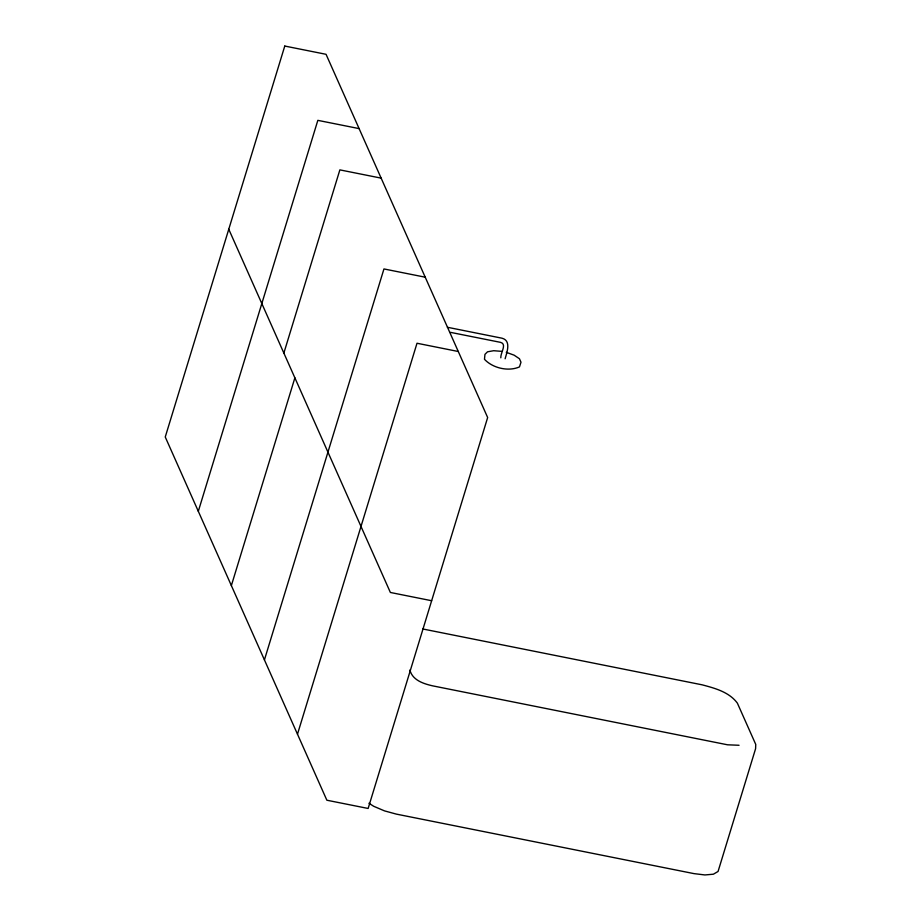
<?xml version="1.0" encoding="UTF-8"?>
<svg xmlns="http://www.w3.org/2000/svg" width="921" height="921" viewBox="0 0 921 921"><rect width="100%" height="100%" fill="white"/><g stroke="black" fill="none" stroke-linecap="round" stroke-linejoin="round"><path stroke-width="1.38" d="M500.817 357.82C500.471 352.593 507.252 344.178 500.552 342.359L450.519 332.366M505.122 358.764C506.815 352.513 511.569 340.609 501.922 338.18L447.387 327.266M198.314 511.293L317.837 120.352L359.109 128.606M283.864 353.077L339.872 169.878L381.144 178.133M231.367 585.583L294.881 377.84M264.431 659.885L383.953 268.944L425.226 277.198M297.483 734.187L417.006 343.245L458.278 351.5M739.056 745.273L727.555 744.801L432.64 685.846C423.545 683.762 412.493 680.274 409.903 670.039M501.91 351.362L493.656 350.717L487.531 351.799L484.953 354.366L484.481 359.294C492.7 368.147 508.346 371.831 519.467 366.903L520.987 362.218L519.444 358.741L514.125 355.172L506.251 352.306M431.65 600.722L390.377 592.468L228.765 229.248M422.808 628.974L702.113 684.821C714.834 688.194 729.213 692.005 737.387 703.16L755.75 744.421L755.588 748.715L718.058 871.473L713.395 874.202L704.933 874.95L693.962 873.615L396.318 814.106L384.506 810.883L373.661 806.266L368.953 803.239M284.773 46.05L165.25 436.991L326.863 800.222L368.135 808.465L487.658 417.535L326.046 54.304L284.773 46.05"/></g></svg>
